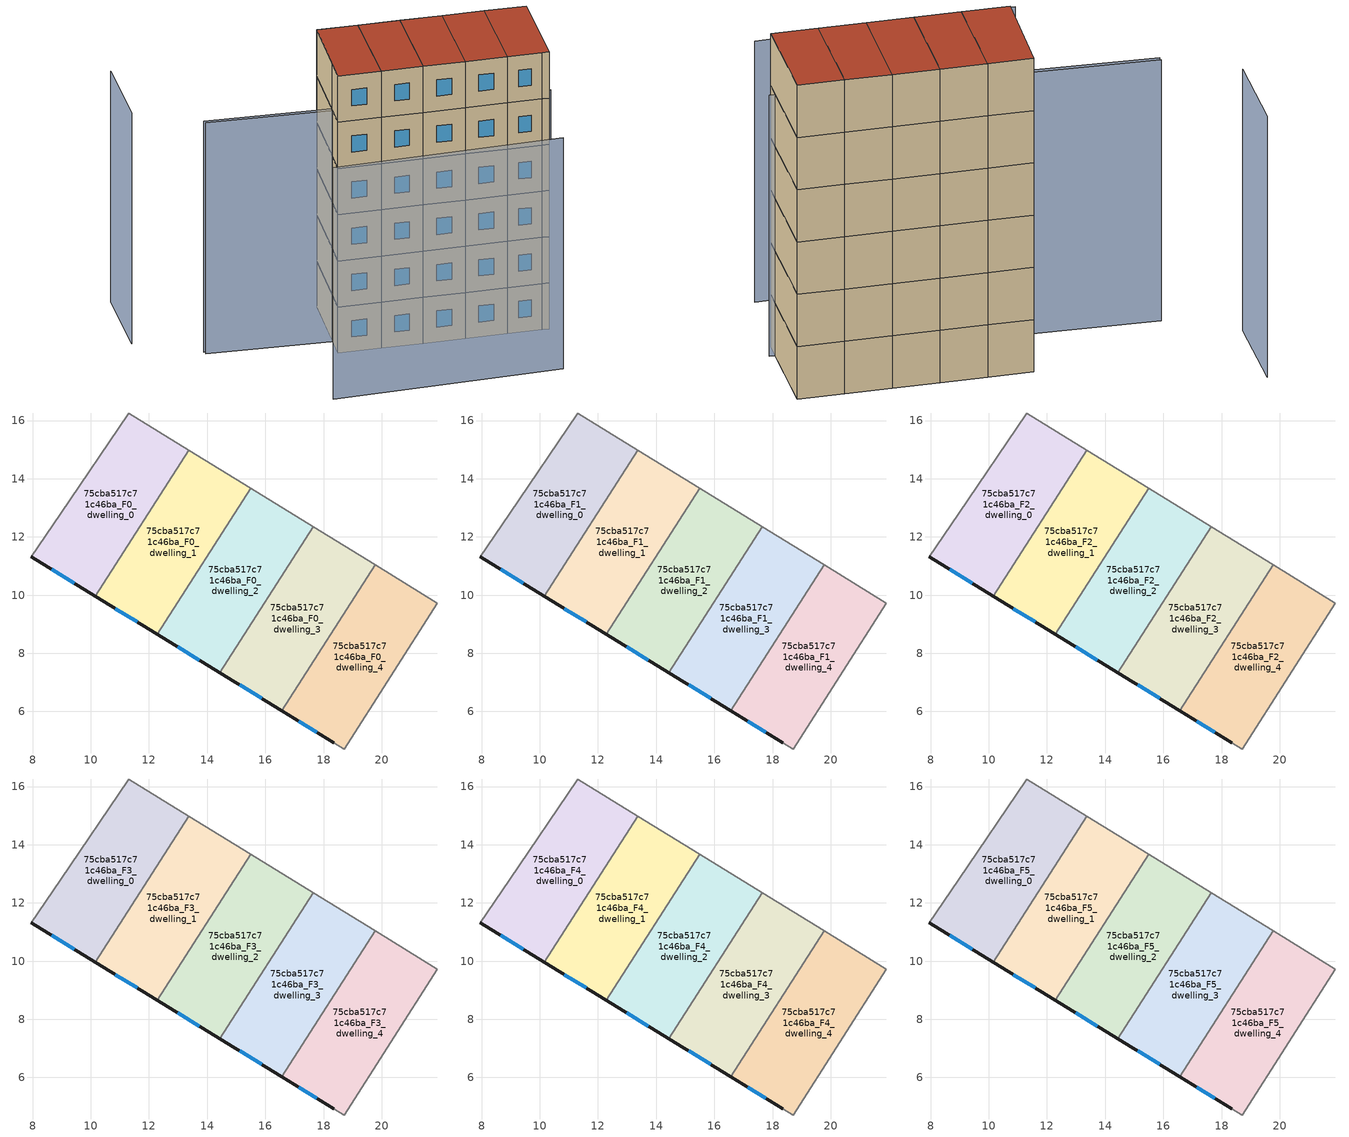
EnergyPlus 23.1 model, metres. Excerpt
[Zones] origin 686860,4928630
75cba517c71c46ba_F0_dwelling_0
 floor ground (EU_floor_Construction): 13.37,14.99 10.15,9.96 7.95,11.32 8.95,12.78 11.31,16.26 z0
 wall outside (EU_wall_Construction): 7.95,11.32 10.15,9.96 z0:3
 wall adiabatic (EU_wall_Construction): 13.37,14.99 11.31,16.26 8.95,12.78 7.95,11.32 z0:3
 wall to 75cba517c71c46ba_F0_dwelling_1 (EU_wall_Construction): 10.15,9.96 13.37,14.99 z0:3
 window (EU_Window_Construction): 8.66,10.88 9.44,10.4 z0.97:2.03
75cba517c71c46ba_F0_dwelling_1
 floor ground (EU_floor_Construction): 15.51,13.67 12.29,8.65 10.15,9.96 13.37,14.99 z0
 wall outside (EU_wall_Construction): 10.15,9.96 12.29,8.65 z0:3
 wall adiabatic (EU_wall_Construction): 15.51,13.67 13.37,14.99 z0:3
 wall to 75cba517c71c46ba_F0_dwelling_2 (EU_wall_Construction): 12.29,8.65 15.51,13.67 z0:3
 window (EU_Window_Construction): 10.85,9.54 11.6,9.08 z0.97:2.03
75cba517c71c46ba_F0_dwelling_2
 floor ground (EU_floor_Construction): 17.64,12.36 14.43,7.34 12.29,8.65 15.51,13.67 z0
 wall outside (EU_wall_Construction): 12.29,8.65 14.43,7.34 z0:3
 wall adiabatic (EU_wall_Construction): 17.64,12.36 15.51,13.67 z0:3
 wall to 75cba517c71c46ba_F0_dwelling_3 (EU_wall_Construction): 14.43,7.34 17.64,12.36 z0:3
 window (EU_Window_Construction): 12.98,8.23 13.73,7.76 z0.97:2.03
75cba517c71c46ba_F0_dwelling_3
 floor ground (EU_floor_Construction): 19.78,11.04 16.57,6.02 14.43,7.34 17.64,12.36 z0
 wall outside (EU_wall_Construction): 14.43,7.34 16.57,6.02 z0:3
 wall adiabatic (EU_wall_Construction): 19.78,11.04 17.64,12.36 z0:3
 wall to 75cba517c71c46ba_F0_dwelling_4 (EU_wall_Construction): 16.57,6.02 19.78,11.04 z0:3
 window (EU_Window_Construction): 15.12,6.91 15.87,6.45 z0.97:2.03
75cba517c71c46ba_F0_dwelling_4
 floor ground (EU_floor_Construction): 21.92,9.72 18.71,4.71 18.35,4.93 16.57,6.02 19.78,11.04 z0
 wall outside (EU_wall_Construction): 16.57,6.02 18.35,4.93 z0:3
 wall adiabatic (EU_wall_Construction): 18.35,4.93 18.71,4.71 21.92,9.72 19.78,11.04 z0:3
 window (EU_Window_Construction): 17.14,5.67 17.77,5.28 z0.97:2.03
75cba517c71c46ba_F1_dwelling_0
 floor to 75cba517c71c46ba_F0_dwelling_0 (EU_floor_Construction): 13.37,14.99 10.15,9.96 7.95,11.32 8.95,12.78 11.31,16.26 z3
 wall outside (EU_wall_Construction): 7.95,11.32 10.15,9.96 z3:6
 wall adiabatic (EU_wall_Construction): 13.37,14.99 11.31,16.26 8.95,12.78 7.95,11.32 z3:6
 wall to 75cba517c71c46ba_F1_dwelling_1 (EU_wall_Construction): 10.15,9.96 13.37,14.99 z3:6
 window (EU_Window_Construction): 8.66,10.88 9.44,10.4 z3.97:5.03
75cba517c71c46ba_F1_dwelling_1
 floor to 75cba517c71c46ba_F0_dwelling_1 (EU_floor_Construction): 15.51,13.67 12.29,8.65 10.15,9.96 13.37,14.99 z3
 wall outside (EU_wall_Construction): 10.15,9.96 12.29,8.65 z3:6
 wall adiabatic (EU_wall_Construction): 15.51,13.67 13.37,14.99 z3:6
 wall to 75cba517c71c46ba_F1_dwelling_2 (EU_wall_Construction): 12.29,8.65 15.51,13.67 z3:6
 window (EU_Window_Construction): 10.85,9.54 11.6,9.08 z3.97:5.03
75cba517c71c46ba_F1_dwelling_2
 floor to 75cba517c71c46ba_F0_dwelling_2 (EU_floor_Construction): 17.64,12.36 14.43,7.34 12.29,8.65 15.51,13.67 z3
 wall outside (EU_wall_Construction): 12.29,8.65 14.43,7.34 z3:6
 wall adiabatic (EU_wall_Construction): 17.64,12.36 15.51,13.67 z3:6
 wall to 75cba517c71c46ba_F1_dwelling_3 (EU_wall_Construction): 14.43,7.34 17.64,12.36 z3:6
 window (EU_Window_Construction): 12.98,8.23 13.73,7.76 z3.97:5.03
75cba517c71c46ba_F1_dwelling_3
 floor to 75cba517c71c46ba_F0_dwelling_3 (EU_floor_Construction): 19.78,11.04 16.57,6.02 14.43,7.34 17.64,12.36 z3
 wall outside (EU_wall_Construction): 14.43,7.34 16.57,6.02 z3:6
 wall adiabatic (EU_wall_Construction): 19.78,11.04 17.64,12.36 z3:6
 wall to 75cba517c71c46ba_F1_dwelling_4 (EU_wall_Construction): 16.57,6.02 19.78,11.04 z3:6
 window (EU_Window_Construction): 15.12,6.91 15.87,6.45 z3.97:5.03
75cba517c71c46ba_F1_dwelling_4
 floor to 75cba517c71c46ba_F0_dwelling_4 (EU_floor_Construction): 21.92,9.72 18.71,4.71 18.35,4.93 16.57,6.02 19.78,11.04 z3
 wall outside (EU_wall_Construction): 16.57,6.02 18.35,4.93 z3:6
 wall adiabatic (EU_wall_Construction): 18.35,4.93 18.71,4.71 21.92,9.72 19.78,11.04 z3:6
 window (EU_Window_Construction): 17.14,5.67 17.77,5.28 z3.97:5.03
75cba517c71c46ba_F2_dwelling_0
 floor to 75cba517c71c46ba_F1_dwelling_0 (EU_floor_Construction): 13.37,14.99 10.15,9.96 7.95,11.32 8.95,12.78 11.31,16.26 z6
 wall outside (EU_wall_Construction): 7.95,11.32 10.15,9.96 z6:9
 wall adiabatic (EU_wall_Construction): 13.37,14.99 11.31,16.26 8.95,12.78 7.95,11.32 z6:9
 wall to 75cba517c71c46ba_F2_dwelling_1 (EU_wall_Construction): 10.15,9.96 13.37,14.99 z6:9
 window (EU_Window_Construction): 8.66,10.88 9.44,10.4 z6.97:8.03
75cba517c71c46ba_F2_dwelling_1
 floor to 75cba517c71c46ba_F1_dwelling_1 (EU_floor_Construction): 15.51,13.67 12.29,8.65 10.15,9.96 13.37,14.99 z6
 wall outside (EU_wall_Construction): 10.15,9.96 12.29,8.65 z6:9
 wall adiabatic (EU_wall_Construction): 15.51,13.67 13.37,14.99 z6:9
 wall to 75cba517c71c46ba_F2_dwelling_2 (EU_wall_Construction): 12.29,8.65 15.51,13.67 z6:9
 window (EU_Window_Construction): 10.85,9.54 11.6,9.08 z6.97:8.03
75cba517c71c46ba_F2_dwelling_2
 floor to 75cba517c71c46ba_F1_dwelling_2 (EU_floor_Construction): 17.64,12.36 14.43,7.34 12.29,8.65 15.51,13.67 z6
 wall outside (EU_wall_Construction): 12.29,8.65 14.43,7.34 z6:9
 wall adiabatic (EU_wall_Construction): 17.64,12.36 15.51,13.67 z6:9
 wall to 75cba517c71c46ba_F2_dwelling_3 (EU_wall_Construction): 14.43,7.34 17.64,12.36 z6:9
 window (EU_Window_Construction): 12.98,8.23 13.73,7.76 z6.97:8.03
75cba517c71c46ba_F2_dwelling_3
 floor to 75cba517c71c46ba_F1_dwelling_3 (EU_floor_Construction): 19.78,11.04 16.57,6.02 14.43,7.34 17.64,12.36 z6
 wall outside (EU_wall_Construction): 14.43,7.34 16.57,6.02 z6:9
 wall adiabatic (EU_wall_Construction): 19.78,11.04 17.64,12.36 z6:9
 wall to 75cba517c71c46ba_F2_dwelling_4 (EU_wall_Construction): 16.57,6.02 19.78,11.04 z6:9
 window (EU_Window_Construction): 15.12,6.91 15.87,6.45 z6.97:8.03
75cba517c71c46ba_F2_dwelling_4
 floor to 75cba517c71c46ba_F1_dwelling_4 (EU_floor_Construction): 21.92,9.72 18.71,4.71 18.35,4.93 16.57,6.02 19.78,11.04 z6
 wall outside (EU_wall_Construction): 16.57,6.02 18.35,4.93 z6:9
 wall adiabatic (EU_wall_Construction): 18.35,4.93 18.71,4.71 21.92,9.72 19.78,11.04 z6:9
 window (EU_Window_Construction): 17.14,5.67 17.77,5.28 z6.97:8.03
75cba517c71c46ba_F3_dwelling_0
 floor to 75cba517c71c46ba_F2_dwelling_0 (EU_floor_Construction): 13.37,14.99 10.15,9.96 7.95,11.32 8.95,12.78 11.31,16.26 z9
 wall outside (EU_wall_Construction): 7.95,11.32 10.15,9.96 z9:12
 wall adiabatic (EU_wall_Construction): 13.37,14.99 11.31,16.26 8.95,12.78 7.95,11.32 z9:12
 wall to 75cba517c71c46ba_F3_dwelling_1 (EU_wall_Construction): 10.15,9.96 13.37,14.99 z9:12
 window (EU_Window_Construction): 8.66,10.88 9.44,10.4 z9.97:11.03
75cba517c71c46ba_F3_dwelling_1
 floor to 75cba517c71c46ba_F2_dwelling_1 (EU_floor_Construction): 15.51,13.67 12.29,8.65 10.15,9.96 13.37,14.99 z9
 wall outside (EU_wall_Construction): 10.15,9.96 12.29,8.65 z9:12
 wall adiabatic (EU_wall_Construction): 15.51,13.67 13.37,14.99 z9:12
 wall to 75cba517c71c46ba_F3_dwelling_2 (EU_wall_Construction): 12.29,8.65 15.51,13.67 z9:12
 window (EU_Window_Construction): 10.85,9.54 11.6,9.08 z9.97:11.03
75cba517c71c46ba_F3_dwelling_2
 floor to 75cba517c71c46ba_F2_dwelling_2 (EU_floor_Construction): 17.64,12.36 14.43,7.34 12.29,8.65 15.51,13.67 z9
 wall outside (EU_wall_Construction): 12.29,8.65 14.43,7.34 z9:12
 wall adiabatic (EU_wall_Construction): 17.64,12.36 15.51,13.67 z9:12
 wall to 75cba517c71c46ba_F3_dwelling_3 (EU_wall_Construction): 14.43,7.34 17.64,12.36 z9:12
 window (EU_Window_Construction): 12.98,8.23 13.73,7.76 z9.97:11.03
75cba517c71c46ba_F3_dwelling_3
 floor to 75cba517c71c46ba_F2_dwelling_3 (EU_floor_Construction): 19.78,11.04 16.57,6.02 14.43,7.34 17.64,12.36 z9
 wall outside (EU_wall_Construction): 14.43,7.34 16.57,6.02 z9:12
 wall adiabatic (EU_wall_Construction): 19.78,11.04 17.64,12.36 z9:12
 wall to 75cba517c71c46ba_F3_dwelling_4 (EU_wall_Construction): 16.57,6.02 19.78,11.04 z9:12
 window (EU_Window_Construction): 15.12,6.91 15.87,6.45 z9.97:11.03
75cba517c71c46ba_F3_dwelling_4
 floor to 75cba517c71c46ba_F2_dwelling_4 (EU_floor_Construction): 21.92,9.72 18.71,4.71 18.35,4.93 16.57,6.02 19.78,11.04 z9
 wall outside (EU_wall_Construction): 16.57,6.02 18.35,4.93 z9:12
 wall adiabatic (EU_wall_Construction): 18.35,4.93 18.71,4.71 21.92,9.72 19.78,11.04 z9:12
 window (EU_Window_Construction): 17.14,5.67 17.77,5.28 z9.97:11.03
75cba517c71c46ba_F4_dwelling_0
 floor to 75cba517c71c46ba_F3_dwelling_0 (EU_floor_Construction): 13.37,14.99 10.15,9.96 7.95,11.32 8.95,12.78 11.31,16.26 z12
 wall outside (EU_wall_Construction): 7.95,11.32 10.15,9.96 z12:15
 wall adiabatic (EU_wall_Construction): 13.37,14.99 11.31,16.26 8.95,12.78 7.95,11.32 z12:15
 wall to 75cba517c71c46ba_F4_dwelling_1 (EU_wall_Construction): 10.15,9.96 13.37,14.99 z12:15
 window (EU_Window_Construction): 8.66,10.88 9.44,10.4 z12.97:14.03
75cba517c71c46ba_F4_dwelling_1
 floor to 75cba517c71c46ba_F3_dwelling_1 (EU_floor_Construction): 15.51,13.67 12.29,8.65 10.15,9.96 13.37,14.99 z12
 wall outside (EU_wall_Construction): 10.15,9.96 12.29,8.65 z12:15
 wall adiabatic (EU_wall_Construction): 15.51,13.67 13.37,14.99 z12:15
 wall to 75cba517c71c46ba_F4_dwelling_2 (EU_wall_Construction): 12.29,8.65 15.51,13.67 z12:15
 window (EU_Window_Construction): 10.85,9.54 11.6,9.08 z12.97:14.03
75cba517c71c46ba_F4_dwelling_2
 floor to 75cba517c71c46ba_F3_dwelling_2 (EU_floor_Construction): 17.64,12.36 14.43,7.34 12.29,8.65 15.51,13.67 z12
 wall outside (EU_wall_Construction): 12.29,8.65 14.43,7.34 z12:15
 wall adiabatic (EU_wall_Construction): 17.64,12.36 15.51,13.67 z12:15
 wall to 75cba517c71c46ba_F4_dwelling_3 (EU_wall_Construction): 14.43,7.34 17.64,12.36 z12:15
 window (EU_Window_Construction): 12.98,8.23 13.73,7.76 z12.97:14.03
75cba517c71c46ba_F4_dwelling_3
 floor to 75cba517c71c46ba_F3_dwelling_3 (EU_floor_Construction): 19.78,11.04 16.57,6.02 14.43,7.34 17.64,12.36 z12
 wall outside (EU_wall_Construction): 14.43,7.34 16.57,6.02 z12:15
 wall adiabatic (EU_wall_Construction): 19.78,11.04 17.64,12.36 z12:15
 wall to 75cba517c71c46ba_F4_dwelling_4 (EU_wall_Construction): 16.57,6.02 19.78,11.04 z12:15
 window (EU_Window_Construction): 15.12,6.91 15.87,6.45 z12.97:14.03
75cba517c71c46ba_F4_dwelling_4
 floor to 75cba517c71c46ba_F3_dwelling_4 (EU_floor_Construction): 21.92,9.72 18.71,4.71 18.35,4.93 16.57,6.02 19.78,11.04 z12
 wall outside (EU_wall_Construction): 16.57,6.02 18.35,4.93 z12:15
 wall adiabatic (EU_wall_Construction): 18.35,4.93 18.71,4.71 21.92,9.72 19.78,11.04 z12:15
 window (EU_Window_Construction): 17.14,5.67 17.77,5.28 z12.97:14.03
75cba517c71c46ba_F5_dwelling_0
 floor to 75cba517c71c46ba_F4_dwelling_0 (EU_floor_Construction): 13.37,14.99 10.15,9.96 7.95,11.32 8.95,12.78 11.31,16.26 z15
 wall outside (EU_wall_Construction): 7.95,11.32 10.15,9.96 z15:18
 wall adiabatic (EU_wall_Construction): 13.37,14.99 11.31,16.26 8.95,12.78 7.95,11.32 z15:18
 wall to 75cba517c71c46ba_F5_dwelling_1 (EU_wall_Construction): 10.15,9.96 13.37,14.99 z15:18
 window (EU_Window_Construction): 8.66,10.88 9.44,10.4 z15.97:17.03
 roof outside (EU_roof_Construction): 10.15,9.96 13.37,14.99 11.31,16.26 8.95,12.78 7.95,11.32 z18
75cba517c71c46ba_F5_dwelling_1
 floor to 75cba517c71c46ba_F4_dwelling_1 (EU_floor_Construction): 15.51,13.67 12.29,8.65 10.15,9.96 13.37,14.99 z15
 wall outside (EU_wall_Construction): 10.15,9.96 12.29,8.65 z15:18
 wall adiabatic (EU_wall_Construction): 15.51,13.67 13.37,14.99 z15:18
 wall to 75cba517c71c46ba_F5_dwelling_2 (EU_wall_Construction): 12.29,8.65 15.51,13.67 z15:18
 window (EU_Window_Construction): 10.85,9.54 11.6,9.08 z15.97:17.03
 roof outside (EU_roof_Construction): 12.29,8.65 15.51,13.67 13.37,14.99 10.15,9.96 z18
75cba517c71c46ba_F5_dwelling_2
 floor to 75cba517c71c46ba_F4_dwelling_2 (EU_floor_Construction): 17.64,12.36 14.43,7.34 12.29,8.65 15.51,13.67 z15
 wall outside (EU_wall_Construction): 12.29,8.65 14.43,7.34 z15:18
 wall adiabatic (EU_wall_Construction): 17.64,12.36 15.51,13.67 z15:18
 wall to 75cba517c71c46ba_F5_dwelling_3 (EU_wall_Construction): 14.43,7.34 17.64,12.36 z15:18
 window (EU_Window_Construction): 12.98,8.23 13.73,7.76 z15.97:17.03
 roof outside (EU_roof_Construction): 14.43,7.34 17.64,12.36 15.51,13.67 12.29,8.65 z18
75cba517c71c46ba_F5_dwelling_3
 floor to 75cba517c71c46ba_F4_dwelling_3 (EU_floor_Construction): 19.78,11.04 16.57,6.02 14.43,7.34 17.64,12.36 z15
 wall outside (EU_wall_Construction): 14.43,7.34 16.57,6.02 z15:18
 wall adiabatic (EU_wall_Construction): 19.78,11.04 17.64,12.36 z15:18
 wall to 75cba517c71c46ba_F5_dwelling_4 (EU_wall_Construction): 16.57,6.02 19.78,11.04 z15:18
 window (EU_Window_Construction): 15.12,6.91 15.87,6.45 z15.97:17.03
 roof outside (EU_roof_Construction): 16.57,6.02 19.78,11.04 17.64,12.36 14.43,7.34 z18
75cba517c71c46ba_F5_dwelling_4
 floor to 75cba517c71c46ba_F4_dwelling_4 (EU_floor_Construction): 21.92,9.72 18.71,4.71 18.35,4.93 16.57,6.02 19.78,11.04 z15
 wall outside (EU_wall_Construction): 16.57,6.02 18.35,4.93 z15:18
 wall adiabatic (EU_wall_Construction): 18.35,4.93 18.71,4.71 21.92,9.72 19.78,11.04 z15:18
 window (EU_Window_Construction): 17.14,5.67 17.77,5.28 z15.97:17.03
 roof outside (EU_roof_Construction): 18.71,4.71 21.92,9.72 19.78,11.04 16.57,6.02 18.35,4.93 z18
shading: 19.5,5.38 2.59,16.74 / 3.43,25.22 0.56,20.7 / 3.65,7.47 15.68,0.64 / 2.66,16.94 8.95,12.78 z0:15
[Building]
EU S2 Campaign: North Axis=0; Terrain=City; Solar Distribution=FullExterior
[Site:Location]
Bologna: Latitude=44.5; Longitude=11.25; Time Zone=1; Elevation=37
[SizingPeriod:WeatherFileDays]
AnnualSizingPeriod: Begin Month=1; Begin Day of Month=1; End Month=12; End Day of Month=31; Day of Week for Start Day=Monday; Use Weather File Daylight Saving Period=No; Use Weather File Rain and Snow Indicators=No
[MATERIAL]
EU_InternalMass_Material: Roughness=MediumRough; Thickness=0.1; Conductivity=1; Density=1800; Specific Heat=900; Thermal Absorptance=0.9; Solar Absorptance=0.7; Visible Absorptance=0.7
[MATERIAL:NOMASS] Roughness=MediumRough; Thermal Absorptance=0.9; Solar Absorptance=0.7; Visible Absorptance=0.7
Name | Thermal Resistance
EU_wall_NoMass | 0.779417
EU_roof_NoMass | 0.435466
EU_floor_NoMass | 0.588222
[WINDOWMATERIAL:SIMPLEGLAZINGSYSTEM]
EU_Window_SimpleGlazing: UFactor=5.16242; Solar Heat Gain Coefficient=0.85; Visible Transmittance=0.85
[CONSTRUCTION]
EU_wall_Construction: EU_wall_NoMass
EU_roof_Construction: EU_roof_NoMass
EU_floor_Construction: EU_floor_NoMass
EU_InternalMass_Construction: EU_InternalMass_Material
EU_Window_Construction: EU_Window_SimpleGlazing
[ZONE] Type=1; Multiplier=1; Ceiling Height=autocalculate; Floor Area=autocalculate; Part of Total Floor Area=Yes
Name | Volume
75cba517c71c46ba_F0_dwelling_0 | 44.8396
75cba517c71c46ba_F1_dwelling_0; 75cba517c71c46ba_F2_dwelling_0; 75cba517c71c46ba_F3_dwelling_0; 75cba517c71c46ba_F4_dwelling_0; 75cba517c71c46ba_F5_dwelling_0; 75cba517c71c46ba_F0_dwelling_4 | 44.8411
75cba517c71c46ba_F0_dwelling_1; 75cba517c71c46ba_F1_dwelling_1; 75cba517c71c46ba_F2_dwelling_1; 75cba517c71c46ba_F3_dwelling_1; 75cba517c71c46ba_F4_dwelling_1; 75cba517c71c46ba_F5_dwelling_1 | 44.8579
75cba517c71c46ba_F0_dwelling_2 | 44.8469
75cba517c71c46ba_F1_dwelling_2; 75cba517c71c46ba_F2_dwelling_2; 75cba517c71c46ba_F3_dwelling_2; 75cba517c71c46ba_F4_dwelling_2; 75cba517c71c46ba_F5_dwelling_2 | 44.8462
75cba517c71c46ba_F0_dwelling_3; 75cba517c71c46ba_F1_dwelling_3; 75cba517c71c46ba_F2_dwelling_3; 75cba517c71c46ba_F3_dwelling_3; 75cba517c71c46ba_F4_dwelling_3; 75cba517c71c46ba_F5_dwelling_3 | 44.8499
75cba517c71c46ba_F1_dwelling_4; 75cba517c71c46ba_F2_dwelling_4; 75cba517c71c46ba_F3_dwelling_4; 75cba517c71c46ba_F4_dwelling_4; 75cba517c71c46ba_F5_dwelling_4 | 44.8425
[INTERNALMASS] Construction=EU_InternalMass_Construction
Name | Zone or ZoneList | Surface Area
75cba517c71c46ba_F0_dwelling_0_EU_InternalMass | 75cba517c71c46ba_F0_dwelling_0 | 14.9467
75cba517c71c46ba_F0_dwelling_1_EU_InternalMass | 75cba517c71c46ba_F0_dwelling_1 | 14.9528
75cba517c71c46ba_F0_dwelling_2_EU_InternalMass | 75cba517c71c46ba_F0_dwelling_2 | 14.9488
75cba517c71c46ba_F0_dwelling_3_EU_InternalMass | 75cba517c71c46ba_F0_dwelling_3 | 14.9498
75cba517c71c46ba_F0_dwelling_4_EU_InternalMass | 75cba517c71c46ba_F0_dwelling_4 | 14.9475
75cba517c71c46ba_F1_dwelling_0_EU_InternalMass | 75cba517c71c46ba_F1_dwelling_0 | 14.9467
75cba517c71c46ba_F1_dwelling_1_EU_InternalMass | 75cba517c71c46ba_F1_dwelling_1 | 14.9528
75cba517c71c46ba_F1_dwelling_2_EU_InternalMass | 75cba517c71c46ba_F1_dwelling_2 | 14.9488
75cba517c71c46ba_F1_dwelling_3_EU_InternalMass | 75cba517c71c46ba_F1_dwelling_3 | 14.9498
75cba517c71c46ba_F1_dwelling_4_EU_InternalMass | 75cba517c71c46ba_F1_dwelling_4 | 14.9475
75cba517c71c46ba_F2_dwelling_0_EU_InternalMass | 75cba517c71c46ba_F2_dwelling_0 | 14.9467
75cba517c71c46ba_F2_dwelling_1_EU_InternalMass | 75cba517c71c46ba_F2_dwelling_1 | 14.9528
75cba517c71c46ba_F2_dwelling_2_EU_InternalMass | 75cba517c71c46ba_F2_dwelling_2 | 14.9488
75cba517c71c46ba_F2_dwelling_3_EU_InternalMass | 75cba517c71c46ba_F2_dwelling_3 | 14.9498
75cba517c71c46ba_F2_dwelling_4_EU_InternalMass | 75cba517c71c46ba_F2_dwelling_4 | 14.9475
75cba517c71c46ba_F3_dwelling_0_EU_InternalMass | 75cba517c71c46ba_F3_dwelling_0 | 14.9467
75cba517c71c46ba_F3_dwelling_1_EU_InternalMass | 75cba517c71c46ba_F3_dwelling_1 | 14.9528
75cba517c71c46ba_F3_dwelling_2_EU_InternalMass | 75cba517c71c46ba_F3_dwelling_2 | 14.9488
75cba517c71c46ba_F3_dwelling_3_EU_InternalMass | 75cba517c71c46ba_F3_dwelling_3 | 14.9498
75cba517c71c46ba_F3_dwelling_4_EU_InternalMass | 75cba517c71c46ba_F3_dwelling_4 | 14.9475
75cba517c71c46ba_F4_dwelling_0_EU_InternalMass | 75cba517c71c46ba_F4_dwelling_0 | 14.9467
75cba517c71c46ba_F4_dwelling_1_EU_InternalMass | 75cba517c71c46ba_F4_dwelling_1 | 14.9528
75cba517c71c46ba_F4_dwelling_2_EU_InternalMass | 75cba517c71c46ba_F4_dwelling_2 | 14.9488
75cba517c71c46ba_F4_dwelling_3_EU_InternalMass | 75cba517c71c46ba_F4_dwelling_3 | 14.9498
75cba517c71c46ba_F4_dwelling_4_EU_InternalMass | 75cba517c71c46ba_F4_dwelling_4 | 14.9475
75cba517c71c46ba_F5_dwelling_0_EU_InternalMass | 75cba517c71c46ba_F5_dwelling_0 | 14.9467
75cba517c71c46ba_F5_dwelling_1_EU_InternalMass | 75cba517c71c46ba_F5_dwelling_1 | 14.9528
75cba517c71c46ba_F5_dwelling_2_EU_InternalMass | 75cba517c71c46ba_F5_dwelling_2 | 14.9488
75cba517c71c46ba_F5_dwelling_3_EU_InternalMass | 75cba517c71c46ba_F5_dwelling_3 | 14.9498
75cba517c71c46ba_F5_dwelling_4_EU_InternalMass | 75cba517c71c46ba_F5_dwelling_4 | 14.9475
[OTHEREQUIPMENT] Fuel Type=Electricity; Design Level Calculation Method=Watts/Area; Power per Zone Floor Area=1; Fraction Latent=0; Fraction Radiant=0; Fraction Lost=0; Carbon Dioxide Generation Rate=0; EndUse Subcategory=EU_Step8_InternalGains
Name | Zone or ZoneList or Space or SpaceList | Schedule
EU_Step8_InternalGain_75cba517c71c46ba_F0_dwelling_0_f000 | 75cba517c71c46ba_F0_dwelling_0 | EU_Step8_GainSchedule_75cba517c71c46ba_F0_dwelling_0_f000
EU_Step8_InternalGain_75cba517c71c46ba_F0_dwelling_1_f000 | 75cba517c71c46ba_F0_dwelling_1 | EU_Step8_GainSchedule_75cba517c71c46ba_F0_dwelling_1_f000
EU_Step8_InternalGain_75cba517c71c46ba_F0_dwelling_2_f000 | 75cba517c71c46ba_F0_dwelling_2 | EU_Step8_GainSchedule_75cba517c71c46ba_F0_dwelling_2_f000
EU_Step8_InternalGain_75cba517c71c46ba_F0_dwelling_3_f000 | 75cba517c71c46ba_F0_dwelling_3 | EU_Step8_GainSchedule_75cba517c71c46ba_F0_dwelling_3_f000
EU_Step8_InternalGain_75cba517c71c46ba_F0_dwelling_4_f000 | 75cba517c71c46ba_F0_dwelling_4 | EU_Step8_GainSchedule_75cba517c71c46ba_F0_dwelling_4_f000
EU_Step8_InternalGain_75cba517c71c46ba_F1_dwelling_0_f000 | 75cba517c71c46ba_F1_dwelling_0 | EU_Step8_GainSchedule_75cba517c71c46ba_F1_dwelling_0_f000
EU_Step8_InternalGain_75cba517c71c46ba_F1_dwelling_1_f000 | 75cba517c71c46ba_F1_dwelling_1 | EU_Step8_GainSchedule_75cba517c71c46ba_F1_dwelling_1_f000
EU_Step8_InternalGain_75cba517c71c46ba_F1_dwelling_2_f000 | 75cba517c71c46ba_F1_dwelling_2 | EU_Step8_GainSchedule_75cba517c71c46ba_F1_dwelling_2_f000
EU_Step8_InternalGain_75cba517c71c46ba_F1_dwelling_3_f000 | 75cba517c71c46ba_F1_dwelling_3 | EU_Step8_GainSchedule_75cba517c71c46ba_F1_dwelling_3_f000
EU_Step8_InternalGain_75cba517c71c46ba_F1_dwelling_4_f000 | 75cba517c71c46ba_F1_dwelling_4 | EU_Step8_GainSchedule_75cba517c71c46ba_F1_dwelling_4_f000
EU_Step8_InternalGain_75cba517c71c46ba_F2_dwelling_0_f000 | 75cba517c71c46ba_F2_dwelling_0 | EU_Step8_GainSchedule_75cba517c71c46ba_F2_dwelling_0_f000
EU_Step8_InternalGain_75cba517c71c46ba_F2_dwelling_1_f000 | 75cba517c71c46ba_F2_dwelling_1 | EU_Step8_GainSchedule_75cba517c71c46ba_F2_dwelling_1_f000
EU_Step8_InternalGain_75cba517c71c46ba_F2_dwelling_2_f000 | 75cba517c71c46ba_F2_dwelling_2 | EU_Step8_GainSchedule_75cba517c71c46ba_F2_dwelling_2_f000
EU_Step8_InternalGain_75cba517c71c46ba_F2_dwelling_3_f000 | 75cba517c71c46ba_F2_dwelling_3 | EU_Step8_GainSchedule_75cba517c71c46ba_F2_dwelling_3_f000
EU_Step8_InternalGain_75cba517c71c46ba_F2_dwelling_4_f000 | 75cba517c71c46ba_F2_dwelling_4 | EU_Step8_GainSchedule_75cba517c71c46ba_F2_dwelling_4_f000
EU_Step8_InternalGain_75cba517c71c46ba_F3_dwelling_0_f000 | 75cba517c71c46ba_F3_dwelling_0 | EU_Step8_GainSchedule_75cba517c71c46ba_F3_dwelling_0_f000
EU_Step8_InternalGain_75cba517c71c46ba_F3_dwelling_1_f000 | 75cba517c71c46ba_F3_dwelling_1 | EU_Step8_GainSchedule_75cba517c71c46ba_F3_dwelling_1_f000
EU_Step8_InternalGain_75cba517c71c46ba_F3_dwelling_2_f000 | 75cba517c71c46ba_F3_dwelling_2 | EU_Step8_GainSchedule_75cba517c71c46ba_F3_dwelling_2_f000
EU_Step8_InternalGain_75cba517c71c46ba_F3_dwelling_3_f000 | 75cba517c71c46ba_F3_dwelling_3 | EU_Step8_GainSchedule_75cba517c71c46ba_F3_dwelling_3_f000
EU_Step8_InternalGain_75cba517c71c46ba_F3_dwelling_4_f000 | 75cba517c71c46ba_F3_dwelling_4 | EU_Step8_GainSchedule_75cba517c71c46ba_F3_dwelling_4_f000
EU_Step8_InternalGain_75cba517c71c46ba_F4_dwelling_0_f000 | 75cba517c71c46ba_F4_dwelling_0 | EU_Step8_GainSchedule_75cba517c71c46ba_F4_dwelling_0_f000
EU_Step8_InternalGain_75cba517c71c46ba_F4_dwelling_1_f000 | 75cba517c71c46ba_F4_dwelling_1 | EU_Step8_GainSchedule_75cba517c71c46ba_F4_dwelling_1_f000
EU_Step8_InternalGain_75cba517c71c46ba_F4_dwelling_2_f000 | 75cba517c71c46ba_F4_dwelling_2 | EU_Step8_GainSchedule_75cba517c71c46ba_F4_dwelling_2_f000
EU_Step8_InternalGain_75cba517c71c46ba_F4_dwelling_3_f000 | 75cba517c71c46ba_F4_dwelling_3 | EU_Step8_GainSchedule_75cba517c71c46ba_F4_dwelling_3_f000
EU_Step8_InternalGain_75cba517c71c46ba_F4_dwelling_4_f000 | 75cba517c71c46ba_F4_dwelling_4 | EU_Step8_GainSchedule_75cba517c71c46ba_F4_dwelling_4_f000
EU_Step8_InternalGain_75cba517c71c46ba_F5_dwelling_0_f000 | 75cba517c71c46ba_F5_dwelling_0 | EU_Step8_GainSchedule_75cba517c71c46ba_F5_dwelling_0_f000
EU_Step8_InternalGain_75cba517c71c46ba_F5_dwelling_1_f000 | 75cba517c71c46ba_F5_dwelling_1 | EU_Step8_GainSchedule_75cba517c71c46ba_F5_dwelling_1_f000
EU_Step8_InternalGain_75cba517c71c46ba_F5_dwelling_2_f000 | 75cba517c71c46ba_F5_dwelling_2 | EU_Step8_GainSchedule_75cba517c71c46ba_F5_dwelling_2_f000
EU_Step8_InternalGain_75cba517c71c46ba_F5_dwelling_3_f000 | 75cba517c71c46ba_F5_dwelling_3 | EU_Step8_GainSchedule_75cba517c71c46ba_F5_dwelling_3_f000
EU_Step8_InternalGain_75cba517c71c46ba_F5_dwelling_4_f000 | 75cba517c71c46ba_F5_dwelling_4 | EU_Step8_GainSchedule_75cba517c71c46ba_F5_dwelling_4_f000
[ZONEVENTILATION:DESIGNFLOWRATE] Schedule=EU_AlwaysOn; Design Flow Rate Calculation Method=AirChanges/Hour; Air Changes per Hour=0.712058; Ventilation Type=Natural; Fan Pressure Rise=0; Fan Total Efficiency=1; Constant Term Coefficient=1; Temperature Term Coefficient=0; Velocity Term Coefficient=0; Velocity Squared Term Coefficient=0; Minimum Indoor Temperature=-100; Maximum Indoor Temperature=100; Delta Temperature=-100; Minimum Outdoor Temperature=-100; Maximum Outdoor Temperature=100; Maximum Wind Speed=40
Name | Zone or ZoneList or Space or SpaceList
EU_ConstantAir_75cba517c71c46ba_F0_dwelling_0 | 75cba517c71c46ba_F0_dwelling_0
EU_ConstantAir_75cba517c71c46ba_F0_dwelling_1 | 75cba517c71c46ba_F0_dwelling_1
EU_ConstantAir_75cba517c71c46ba_F0_dwelling_2 | 75cba517c71c46ba_F0_dwelling_2
EU_ConstantAir_75cba517c71c46ba_F0_dwelling_3 | 75cba517c71c46ba_F0_dwelling_3
EU_ConstantAir_75cba517c71c46ba_F0_dwelling_4 | 75cba517c71c46ba_F0_dwelling_4
EU_ConstantAir_75cba517c71c46ba_F1_dwelling_0 | 75cba517c71c46ba_F1_dwelling_0
EU_ConstantAir_75cba517c71c46ba_F1_dwelling_1 | 75cba517c71c46ba_F1_dwelling_1
EU_ConstantAir_75cba517c71c46ba_F1_dwelling_2 | 75cba517c71c46ba_F1_dwelling_2
EU_ConstantAir_75cba517c71c46ba_F1_dwelling_3 | 75cba517c71c46ba_F1_dwelling_3
EU_ConstantAir_75cba517c71c46ba_F1_dwelling_4 | 75cba517c71c46ba_F1_dwelling_4
EU_ConstantAir_75cba517c71c46ba_F2_dwelling_0 | 75cba517c71c46ba_F2_dwelling_0
EU_ConstantAir_75cba517c71c46ba_F2_dwelling_1 | 75cba517c71c46ba_F2_dwelling_1
EU_ConstantAir_75cba517c71c46ba_F2_dwelling_2 | 75cba517c71c46ba_F2_dwelling_2
EU_ConstantAir_75cba517c71c46ba_F2_dwelling_3 | 75cba517c71c46ba_F2_dwelling_3
EU_ConstantAir_75cba517c71c46ba_F2_dwelling_4 | 75cba517c71c46ba_F2_dwelling_4
EU_ConstantAir_75cba517c71c46ba_F3_dwelling_0 | 75cba517c71c46ba_F3_dwelling_0
EU_ConstantAir_75cba517c71c46ba_F3_dwelling_1 | 75cba517c71c46ba_F3_dwelling_1
EU_ConstantAir_75cba517c71c46ba_F3_dwelling_2 | 75cba517c71c46ba_F3_dwelling_2
EU_ConstantAir_75cba517c71c46ba_F3_dwelling_3 | 75cba517c71c46ba_F3_dwelling_3
EU_ConstantAir_75cba517c71c46ba_F3_dwelling_4 | 75cba517c71c46ba_F3_dwelling_4
EU_ConstantAir_75cba517c71c46ba_F4_dwelling_0 | 75cba517c71c46ba_F4_dwelling_0
EU_ConstantAir_75cba517c71c46ba_F4_dwelling_1 | 75cba517c71c46ba_F4_dwelling_1
EU_ConstantAir_75cba517c71c46ba_F4_dwelling_2 | 75cba517c71c46ba_F4_dwelling_2
EU_ConstantAir_75cba517c71c46ba_F4_dwelling_3 | 75cba517c71c46ba_F4_dwelling_3
EU_ConstantAir_75cba517c71c46ba_F4_dwelling_4 | 75cba517c71c46ba_F4_dwelling_4
EU_ConstantAir_75cba517c71c46ba_F5_dwelling_0 | 75cba517c71c46ba_F5_dwelling_0
EU_ConstantAir_75cba517c71c46ba_F5_dwelling_1 | 75cba517c71c46ba_F5_dwelling_1
EU_ConstantAir_75cba517c71c46ba_F5_dwelling_2 | 75cba517c71c46ba_F5_dwelling_2
EU_ConstantAir_75cba517c71c46ba_F5_dwelling_3 | 75cba517c71c46ba_F5_dwelling_3
EU_ConstantAir_75cba517c71c46ba_F5_dwelling_4 | 75cba517c71c46ba_F5_dwelling_4
[HVACTEMPLATE:THERMOSTAT] Constant Heating Setpoint=20; Constant Cooling Setpoint=50
EU_HeatOnly_75cba517c71c46ba_F0_dwelling_0; EU_HeatOnly_75cba517c71c46ba_F0_dwelling_1; EU_HeatOnly_75cba517c71c46ba_F0_dwelling_2; EU_HeatOnly_75cba517c71c46ba_F0_dwelling_3; EU_HeatOnly_75cba517c71c46ba_F0_dwelling_4; EU_HeatOnly_75cba517c71c46ba_F1_dwelling_0; EU_HeatOnly_75cba517c71c46ba_F1_dwelling_1; EU_HeatOnly_75cba517c71c46ba_F1_dwelling_2; EU_HeatOnly_75cba517c71c46ba_F1_dwelling_3; EU_HeatOnly_75cba517c71c46ba_F1_dwelling_4; EU_HeatOnly_75cba517c71c46ba_F2_dwelling_0; EU_HeatOnly_75cba517c71c46ba_F2_dwelling_1; EU_HeatOnly_75cba517c71c46ba_F2_dwelling_2; EU_HeatOnly_75cba517c71c46ba_F2_dwelling_3; EU_HeatOnly_75cba517c71c46ba_F2_dwelling_4; EU_HeatOnly_75cba517c71c46ba_F3_dwelling_0; EU_HeatOnly_75cba517c71c46ba_F3_dwelling_1; EU_HeatOnly_75cba517c71c46ba_F3_dwelling_2; EU_HeatOnly_75cba517c71c46ba_F3_dwelling_3; EU_HeatOnly_75cba517c71c46ba_F3_dwelling_4; EU_HeatOnly_75cba517c71c46ba_F4_dwelling_0; EU_HeatOnly_75cba517c71c46ba_F4_dwelling_1; EU_HeatOnly_75cba517c71c46ba_F4_dwelling_2; EU_HeatOnly_75cba517c71c46ba_F4_dwelling_3; EU_HeatOnly_75cba517c71c46ba_F4_dwelling_4; EU_HeatOnly_75cba517c71c46ba_F5_dwelling_0; EU_HeatOnly_75cba517c71c46ba_F5_dwelling_1; EU_HeatOnly_75cba517c71c46ba_F5_dwelling_2; EU_HeatOnly_75cba517c71c46ba_F5_dwelling_3; EU_HeatOnly_75cba517c71c46ba_F5_dwelling_4
[HVACTEMPLATE:ZONE:IDEALLOADSAIRSYSTEM] System Availability Schedule=EU_AlwaysOn; Maximum Heating Supply Air Temperature=50; Minimum Cooling Supply Air Temperature=13; Maximum Heating Supply Air Humidity Ratio=0.0156; Minimum Cooling Supply Air Humidity Ratio=0.0077; Heating Limit=NoLimit; Cooling Limit=NoLimit; Heating Availability Schedule=EU_AlwaysOn; Cooling Availability Schedule=EU_CoolingOff; Dehumidification Control Type=ConstantSensibleHeatRatio; Cooling Sensible Heat Ratio=0.7; Dehumidification Setpoint=60; Humidification Control Type=None; Humidification Setpoint=30; Outdoor Air Method=None; Outdoor Air Flow Rate per Person=0.00944; Outdoor Air Flow Rate per Zone Floor Area=0; Outdoor Air Flow Rate per Zone=0; Demand Controlled Ventilation Type=None; Outdoor Air Economizer Type=NoEconomizer; Heat Recovery Type=None; Sensible Heat Recovery Effectiveness=0.7; Latent Heat Recovery Effectiveness=0.65
Name | Template Thermostat
75cba517c71c46ba_F0_dwelling_0 | EU_HeatOnly_75cba517c71c46ba_F0_dwelling_0
75cba517c71c46ba_F0_dwelling_1 | EU_HeatOnly_75cba517c71c46ba_F0_dwelling_1
75cba517c71c46ba_F0_dwelling_2 | EU_HeatOnly_75cba517c71c46ba_F0_dwelling_2
75cba517c71c46ba_F0_dwelling_3 | EU_HeatOnly_75cba517c71c46ba_F0_dwelling_3
75cba517c71c46ba_F0_dwelling_4 | EU_HeatOnly_75cba517c71c46ba_F0_dwelling_4
75cba517c71c46ba_F1_dwelling_0 | EU_HeatOnly_75cba517c71c46ba_F1_dwelling_0
75cba517c71c46ba_F1_dwelling_1 | EU_HeatOnly_75cba517c71c46ba_F1_dwelling_1
75cba517c71c46ba_F1_dwelling_2 | EU_HeatOnly_75cba517c71c46ba_F1_dwelling_2
75cba517c71c46ba_F1_dwelling_3 | EU_HeatOnly_75cba517c71c46ba_F1_dwelling_3
75cba517c71c46ba_F1_dwelling_4 | EU_HeatOnly_75cba517c71c46ba_F1_dwelling_4
75cba517c71c46ba_F2_dwelling_0 | EU_HeatOnly_75cba517c71c46ba_F2_dwelling_0
75cba517c71c46ba_F2_dwelling_1 | EU_HeatOnly_75cba517c71c46ba_F2_dwelling_1
75cba517c71c46ba_F2_dwelling_2 | EU_HeatOnly_75cba517c71c46ba_F2_dwelling_2
75cba517c71c46ba_F2_dwelling_3 | EU_HeatOnly_75cba517c71c46ba_F2_dwelling_3
75cba517c71c46ba_F2_dwelling_4 | EU_HeatOnly_75cba517c71c46ba_F2_dwelling_4
75cba517c71c46ba_F3_dwelling_0 | EU_HeatOnly_75cba517c71c46ba_F3_dwelling_0
75cba517c71c46ba_F3_dwelling_1 | EU_HeatOnly_75cba517c71c46ba_F3_dwelling_1
75cba517c71c46ba_F3_dwelling_2 | EU_HeatOnly_75cba517c71c46ba_F3_dwelling_2
75cba517c71c46ba_F3_dwelling_3 | EU_HeatOnly_75cba517c71c46ba_F3_dwelling_3
75cba517c71c46ba_F3_dwelling_4 | EU_HeatOnly_75cba517c71c46ba_F3_dwelling_4
75cba517c71c46ba_F4_dwelling_0 | EU_HeatOnly_75cba517c71c46ba_F4_dwelling_0
75cba517c71c46ba_F4_dwelling_1 | EU_HeatOnly_75cba517c71c46ba_F4_dwelling_1
75cba517c71c46ba_F4_dwelling_2 | EU_HeatOnly_75cba517c71c46ba_F4_dwelling_2
75cba517c71c46ba_F4_dwelling_3 | EU_HeatOnly_75cba517c71c46ba_F4_dwelling_3
75cba517c71c46ba_F4_dwelling_4 | EU_HeatOnly_75cba517c71c46ba_F4_dwelling_4
75cba517c71c46ba_F5_dwelling_0 | EU_HeatOnly_75cba517c71c46ba_F5_dwelling_0
75cba517c71c46ba_F5_dwelling_1 | EU_HeatOnly_75cba517c71c46ba_F5_dwelling_1
75cba517c71c46ba_F5_dwelling_2 | EU_HeatOnly_75cba517c71c46ba_F5_dwelling_2
75cba517c71c46ba_F5_dwelling_3 | EU_HeatOnly_75cba517c71c46ba_F5_dwelling_3
75cba517c71c46ba_F5_dwelling_4 | EU_HeatOnly_75cba517c71c46ba_F5_dwelling_4
[SIZING:ZONE] Zone Cooling Design Supply Air Temperature Input Method=SupplyAirTemperature; Zone Cooling Design Supply Air Temperature=13; Zone Heating Design Supply Air Temperature Input Method=SupplyAirTemperature; Zone Heating Design Supply Air Temperature=50; Zone Cooling Design Supply Air Humidity Ratio=0.008; Zone Heating Design Supply Air Humidity Ratio=0.008; Cooling Design Air Flow Method=DesignDay; Cooling Design Air Flow Rate=0; Cooling Minimum Air Flow per Zone Floor Area=0.000762; Cooling Minimum Air Flow=0; Cooling Minimum Air Flow Fraction=0.2; Heating Design Air Flow Method=DesignDay; Heating Design Air Flow Rate=0; Heating Maximum Air Flow per Zone Floor Area=0.002032; Heating Maximum Air Flow=0.141576; Heating Maximum Air Flow Fraction=0.3; Account for Dedicated Outdoor Air System=No; Dedicated Outdoor Air System Control Strategy=NeutralSupplyAir; Dedicated Outdoor Air Low Setpoint Temperature for Design=autosize; Dedicated Outdoor Air High Setpoint Temperature for Design=autosize; Zone Load Sizing Method=Sensible Load Only No Latent Load; Zone Latent Cooling Design Supply Air Humidity Ratio Input Method=HumidityRatioDifference; Zone Cooling Design Supply Air Humidity Ratio Difference=0.005; Zone Latent Heating Design Supply Air Humidity Ratio Input Method=HumidityRatioDifference; Zone Humidification Design Supply Air Humidity Ratio Difference=0.005
75cba517c71c46ba_F0_dwelling_0; 75cba517c71c46ba_F0_dwelling_1; 75cba517c71c46ba_F0_dwelling_2; 75cba517c71c46ba_F0_dwelling_3; 75cba517c71c46ba_F0_dwelling_4; 75cba517c71c46ba_F1_dwelling_0; 75cba517c71c46ba_F1_dwelling_1; 75cba517c71c46ba_F1_dwelling_2; 75cba517c71c46ba_F1_dwelling_3; 75cba517c71c46ba_F1_dwelling_4; 75cba517c71c46ba_F2_dwelling_0; 75cba517c71c46ba_F2_dwelling_1; 75cba517c71c46ba_F2_dwelling_2; 75cba517c71c46ba_F2_dwelling_3; 75cba517c71c46ba_F2_dwelling_4; 75cba517c71c46ba_F3_dwelling_0; 75cba517c71c46ba_F3_dwelling_1; 75cba517c71c46ba_F3_dwelling_2; 75cba517c71c46ba_F3_dwelling_3; 75cba517c71c46ba_F3_dwelling_4; 75cba517c71c46ba_F4_dwelling_0; 75cba517c71c46ba_F4_dwelling_1; 75cba517c71c46ba_F4_dwelling_2; 75cba517c71c46ba_F4_dwelling_3; 75cba517c71c46ba_F4_dwelling_4; 75cba517c71c46ba_F5_dwelling_0; 75cba517c71c46ba_F5_dwelling_1; 75cba517c71c46ba_F5_dwelling_2; 75cba517c71c46ba_F5_dwelling_3; 75cba517c71c46ba_F5_dwelling_4
[SCHEDULE:CONSTANT]
Name | Hourly Value
EU_AlwaysOn | 1
EU_CoolingOff | 0
[SCHEDULE:FILE] Column Number=1; Rows to Skip at Top=0; Number of Hours of Data=8760; Column Separator=Comma; Interpolate to Timestep=No; Minutes per Item=60; Adjust Schedule for Daylight Savings=Yes
Name | File
EU_Step8_GainSchedule_75cba517c71c46ba_F0_dwelling_0_f000 | ../../schedules/75cba517c71c46ba/75cba517c71c46ba_F0_dwelling_0_f000_gain.csv
EU_Step8_GainSchedule_75cba517c71c46ba_F0_dwelling_1_f000 | ../../schedules/75cba517c71c46ba/75cba517c71c46ba_F0_dwelling_1_f000_gain.csv
EU_Step8_GainSchedule_75cba517c71c46ba_F0_dwelling_2_f000 | ../../schedules/75cba517c71c46ba/75cba517c71c46ba_F0_dwelling_2_f000_gain.csv
EU_Step8_GainSchedule_75cba517c71c46ba_F0_dwelling_3_f000 | ../../schedules/75cba517c71c46ba/75cba517c71c46ba_F0_dwelling_3_f000_gain.csv
EU_Step8_GainSchedule_75cba517c71c46ba_F0_dwelling_4_f000 | ../../schedules/75cba517c71c46ba/75cba517c71c46ba_F0_dwelling_4_f000_gain.csv
EU_Step8_GainSchedule_75cba517c71c46ba_F1_dwelling_0_f000 | ../../schedules/75cba517c71c46ba/75cba517c71c46ba_F1_dwelling_0_f000_gain.csv
EU_Step8_GainSchedule_75cba517c71c46ba_F1_dwelling_1_f000 | ../../schedules/75cba517c71c46ba/75cba517c71c46ba_F1_dwelling_1_f000_gain.csv
EU_Step8_GainSchedule_75cba517c71c46ba_F1_dwelling_2_f000 | ../../schedules/75cba517c71c46ba/75cba517c71c46ba_F1_dwelling_2_f000_gain.csv
EU_Step8_GainSchedule_75cba517c71c46ba_F1_dwelling_3_f000 | ../../schedules/75cba517c71c46ba/75cba517c71c46ba_F1_dwelling_3_f000_gain.csv
EU_Step8_GainSchedule_75cba517c71c46ba_F1_dwelling_4_f000 | ../../schedules/75cba517c71c46ba/75cba517c71c46ba_F1_dwelling_4_f000_gain.csv
EU_Step8_GainSchedule_75cba517c71c46ba_F2_dwelling_0_f000 | ../../schedules/75cba517c71c46ba/75cba517c71c46ba_F2_dwelling_0_f000_gain.csv
EU_Step8_GainSchedule_75cba517c71c46ba_F2_dwelling_1_f000 | ../../schedules/75cba517c71c46ba/75cba517c71c46ba_F2_dwelling_1_f000_gain.csv
EU_Step8_GainSchedule_75cba517c71c46ba_F2_dwelling_2_f000 | ../../schedules/75cba517c71c46ba/75cba517c71c46ba_F2_dwelling_2_f000_gain.csv
EU_Step8_GainSchedule_75cba517c71c46ba_F2_dwelling_3_f000 | ../../schedules/75cba517c71c46ba/75cba517c71c46ba_F2_dwelling_3_f000_gain.csv
EU_Step8_GainSchedule_75cba517c71c46ba_F2_dwelling_4_f000 | ../../schedules/75cba517c71c46ba/75cba517c71c46ba_F2_dwelling_4_f000_gain.csv
EU_Step8_GainSchedule_75cba517c71c46ba_F3_dwelling_0_f000 | ../../schedules/75cba517c71c46ba/75cba517c71c46ba_F3_dwelling_0_f000_gain.csv
EU_Step8_GainSchedule_75cba517c71c46ba_F3_dwelling_1_f000 | ../../schedules/75cba517c71c46ba/75cba517c71c46ba_F3_dwelling_1_f000_gain.csv
EU_Step8_GainSchedule_75cba517c71c46ba_F3_dwelling_2_f000 | ../../schedules/75cba517c71c46ba/75cba517c71c46ba_F3_dwelling_2_f000_gain.csv
EU_Step8_GainSchedule_75cba517c71c46ba_F3_dwelling_3_f000 | ../../schedules/75cba517c71c46ba/75cba517c71c46ba_F3_dwelling_3_f000_gain.csv
EU_Step8_GainSchedule_75cba517c71c46ba_F3_dwelling_4_f000 | ../../schedules/75cba517c71c46ba/75cba517c71c46ba_F3_dwelling_4_f000_gain.csv
EU_Step8_GainSchedule_75cba517c71c46ba_F4_dwelling_0_f000 | ../../schedules/75cba517c71c46ba/75cba517c71c46ba_F4_dwelling_0_f000_gain.csv
EU_Step8_GainSchedule_75cba517c71c46ba_F4_dwelling_1_f000 | ../../schedules/75cba517c71c46ba/75cba517c71c46ba_F4_dwelling_1_f000_gain.csv
EU_Step8_GainSchedule_75cba517c71c46ba_F4_dwelling_2_f000 | ../../schedules/75cba517c71c46ba/75cba517c71c46ba_F4_dwelling_2_f000_gain.csv
EU_Step8_GainSchedule_75cba517c71c46ba_F4_dwelling_3_f000 | ../../schedules/75cba517c71c46ba/75cba517c71c46ba_F4_dwelling_3_f000_gain.csv
EU_Step8_GainSchedule_75cba517c71c46ba_F4_dwelling_4_f000 | ../../schedules/75cba517c71c46ba/75cba517c71c46ba_F4_dwelling_4_f000_gain.csv
EU_Step8_GainSchedule_75cba517c71c46ba_F5_dwelling_0_f000 | ../../schedules/75cba517c71c46ba/75cba517c71c46ba_F5_dwelling_0_f000_gain.csv
EU_Step8_GainSchedule_75cba517c71c46ba_F5_dwelling_1_f000 | ../../schedules/75cba517c71c46ba/75cba517c71c46ba_F5_dwelling_1_f000_gain.csv
EU_Step8_GainSchedule_75cba517c71c46ba_F5_dwelling_2_f000 | ../../schedules/75cba517c71c46ba/75cba517c71c46ba_F5_dwelling_2_f000_gain.csv
EU_Step8_GainSchedule_75cba517c71c46ba_F5_dwelling_3_f000 | ../../schedules/75cba517c71c46ba/75cba517c71c46ba_F5_dwelling_3_f000_gain.csv
EU_Step8_GainSchedule_75cba517c71c46ba_F5_dwelling_4_f000 | ../../schedules/75cba517c71c46ba/75cba517c71c46ba_F5_dwelling_4_f000_gain.csv
